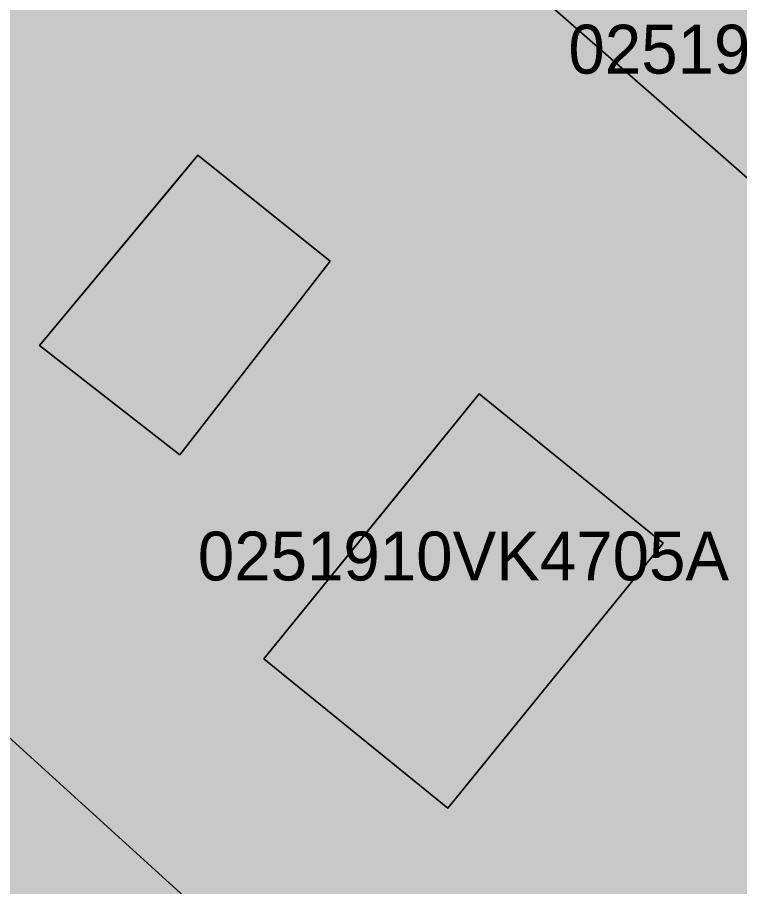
# Model space of a CAD drawing. Header units: metres. Extents: x -6 to 1255, y -2 to 532.
# Drawn here: x 475.94 to 490.7, y 444.34 to 462.11 of the extents above; entities that cross this region are included whole.
import ezdxf

# ---------------------------------------------------------------- set-up
doc = ezdxf.new("R2010")
doc.units = ezdxf.units.M
doc.header["$MEASUREMENT"] = 0
for name, color, linetype, lineweight, true_color in [('TPX_BUILDINGS', 7, 'CONTINUOUS', 0, 0x000000), ('TPX_BUILDINGS_HATCH', 7, 'CONTINUOUS', 0, 0xf0f0f0), ('TPX_BUILDINGS_SHADOWS_HATCH', 7, 'CONTINUOUS', 0, 0x000000), ('TPX_BUILDINGS_SHADOWS_OUTLINES', 7, 'CONTINUOUS', 0, 0x000000), ('TPX_CADASTRES', 7, 'CONTINUOUS', 0, 0x646464), ('TPX_CADASTRES_TEXT', 7, 'CONTINUOUS', 0, 0x000000)]:
    doc.layers.add(name, color=color, linetype=linetype, lineweight=lineweight, true_color=true_color)

msp = doc.modelspace()

# ---------------------------------------------------------------- hatches: boundary and pattern name
at = {"layer": 'TPX_BUILDINGS_HATCH'}
msp.add_hatch(color=256, dxfattribs=at).paths.add_polyline_path([(487.107, 471.504), (484.274, 468.311), (486.524, 466.301), (484.692, 464.229), (490.534, 459.11), (490.923, 458.769), (493.034, 461.01), (498.954, 455.74), (496.834, 453.58), (500.764, 450.14), (504.454, 446.91), (508.744, 452.2), (506.554, 454.16), (499.644, 460.31), (494.984, 464.47), (492.604, 466.6), (487.107, 471.504)])
h = msp.add_hatch(color=256, dxfattribs=at)
h.paths.add_polyline_path([(469.875, 459.239), (466.874, 455.481), (469.104, 453.441), (469.464, 453.121), (478.314, 445.081), (489.003, 435.36), (492.503, 432.18), (495.262, 435.581), (501.955, 443.83), (504.454, 446.91), (500.764, 450.14), (496.834, 453.58), (490.923, 458.769), (490.534, 459.11), (484.692, 464.229), (484.154, 464.701), (480.704, 467.731), (477.884, 470.201), (474.311, 464.953), (473.534, 463.811), (472.914, 463.041), (475.184, 461.191), (475.304, 461.091), (473.784, 459.231), (473.704, 459.291), (471.394, 461.141), (469.875, 459.239)])
h.paths.add_polyline_path([(476.394, 455.401), (479.634, 459.291), (482.334, 457.121), (479.264, 453.161), (476.394, 455.401)], flags=16)
h.paths.add_polyline_path([(480.984, 448.991), (485.384, 454.411), (489.144, 451.36), (484.744, 445.94), (480.984, 448.991)], flags=16)
h = msp.add_hatch(color=256, dxfattribs=at)
h.paths.add_polyline_path([(463.604, 451.391), (460.524, 447.541), (462.694, 445.551), (464.424, 443.951), (466.654, 441.911), (471.514, 437.451), (479.813, 429.83), (482.503, 427.36), (486.043, 424.21), (492.503, 432.18), (489.003, 435.36), (478.314, 445.081), (469.464, 453.121), (469.104, 453.441), (466.874, 455.481), (469.875, 459.239), (471.394, 461.141), (472.914, 463.041), (473.534, 463.811), (471.564, 465.851), (468.854, 462.361), (468.234, 461.551), (467.194, 460.171), (463.444, 455.181), (465.394, 453.611), (464.764, 452.801), (463.604, 451.391)])
h.paths.add_polyline_path([(465.204, 448.351), (466.944, 450.301), (468.584, 448.721), (471.024, 446.391), (469.414, 444.721), (465.204, 448.351)], flags=16)
h.paths.add_polyline_path([(474.154, 440.461), (475.704, 442.171), (480.574, 437.77), (479.024, 436.06), (474.154, 440.461)], flags=16)
at = {"layer": 'TPX_BUILDINGS_SHADOWS_HATCH'}
for points in [[(479.214, 458.787), (476.394, 455.401), (479.264, 453.161), (482.334, 457.121), (479.634, 459.291), (479.214, 458.787)], [(483.451, 452.03), (480.984, 448.991), (484.744, 445.94), (489.144, 451.36), (485.384, 454.411), (483.451, 452.03)]]:
    msp.add_hatch(color=256, dxfattribs=at).paths.add_polyline_path(points)

# ---------------------------------------------------------------- linework, layer by layer
at = {"layer": 'TPX_BUILDINGS', "elevation": 0.042}
for points in [[(487.107, 471.504), (484.274, 468.311), (486.524, 466.301), (484.692, 464.229), (490.534, 459.11), (490.923, 458.769), (493.034, 461.01), (498.954, 455.74), (496.834, 453.58), (500.764, 450.14), (504.454, 446.91), (508.744, 452.2), (506.554, 454.16), (499.644, 460.31), (494.984, 464.47), (492.604, 466.6)], [(476.394, 455.401), (479.634, 459.291), (482.334, 457.121), (479.264, 453.161)], [(480.984, 448.991), (485.384, 454.411), (489.144, 451.36), (484.744, 445.94)]]:
    msp.add_lwpolyline(points, close=True, dxfattribs=at)
for points in [[(501.955, 443.83), (504.454, 446.91), (500.764, 450.14), (496.834, 453.58), (490.923, 458.769), (490.534, 459.11), (484.692, 464.229), (484.154, 464.701), (480.704, 467.731), (477.884, 470.201), (474.311, 464.953), (473.534, 463.811), (472.914, 463.041), (475.184, 461.191), (475.304, 461.091), (473.784, 459.231), (473.704, 459.291), (471.394, 461.141), (469.875, 459.239), (466.874, 455.481), (469.104, 453.441), (469.464, 453.121), (478.314, 445.081), (489.003, 435.36)], [(489.003, 435.36), (478.314, 445.081), (469.464, 453.121), (469.104, 453.441), (466.874, 455.481), (469.875, 459.239), (471.394, 461.141), (472.914, 463.041), (473.534, 463.811), (471.564, 465.851), (468.854, 462.361), (468.234, 461.551), (467.194, 460.171), (463.444, 455.181), (465.394, 453.611), (464.764, 452.801), (463.604, 451.391), (460.524, 447.541), (462.694, 445.551), (464.424, 443.951)]]:
    msp.add_lwpolyline(points, dxfattribs=at)
at = {"layer": 'TPX_BUILDINGS_SHADOWS_OUTLINES', "elevation": 0.039}
for points in [[(479.214, 458.787), (476.394, 455.401), (479.264, 453.161), (482.334, 457.121), (479.634, 459.291)], [(483.451, 452.03), (480.984, 448.991), (484.744, 445.94), (489.144, 451.36), (485.384, 454.411)]]:
    msp.add_lwpolyline(points, close=True, dxfattribs=at)
at = {"layer": 'TPX_CADASTRES', "elevation": 0.024}
for points in [[(481.914, 476.131), (477.884, 470.201), (480.704, 467.731), (484.154, 464.701), (490.534, 459.111), (496.834, 453.581), (500.764, 450.141), (504.454, 446.911), (508.744, 452.201), (506.554, 454.161), (499.644, 460.311), (494.984, 464.471), (492.604, 466.601), (486.674, 471.891), (485.964, 472.531)], [(471.394, 461.141), (466.874, 455.481), (469.104, 453.441), (469.464, 453.121), (478.314, 445.081), (489.003, 435.361), (492.503, 432.181), (504.454, 446.911), (500.764, 450.141), (496.834, 453.581), (490.534, 459.111), (484.154, 464.701), (480.704, 467.731), (477.884, 470.201), (473.534, 463.811), (472.874, 462.991)]]:
    msp.add_lwpolyline(points, close=True, dxfattribs=at)
msp.add_lwpolyline([(489.003, 435.361), (478.314, 445.081), (469.464, 453.121), (469.104, 453.441), (466.874, 455.481), (471.394, 461.141), (472.874, 462.991), (473.534, 463.811), (471.564, 465.851), (468.854, 462.361), (468.234, 461.551), (467.194, 460.171), (463.444, 455.181), (462.804, 454.321), (464.764, 452.801), (463.604, 451.391), (460.524, 447.541), (462.694, 445.551), (464.424, 443.951)], dxfattribs=at)

# ---------------------------------------------------------------- texts
at = {"layer": 'TPX_CADASTRES_TEXT'}
for s, p in [('0251909VK4705A', (487.206, 460.955, 0.024)), ('0251910VK4705A', (479.632, 450.594, 0.024))]:
    msp.add_text(s, height=1, dxfattribs=at).set_placement(p)

doc.saveas('drawing.dxf')
